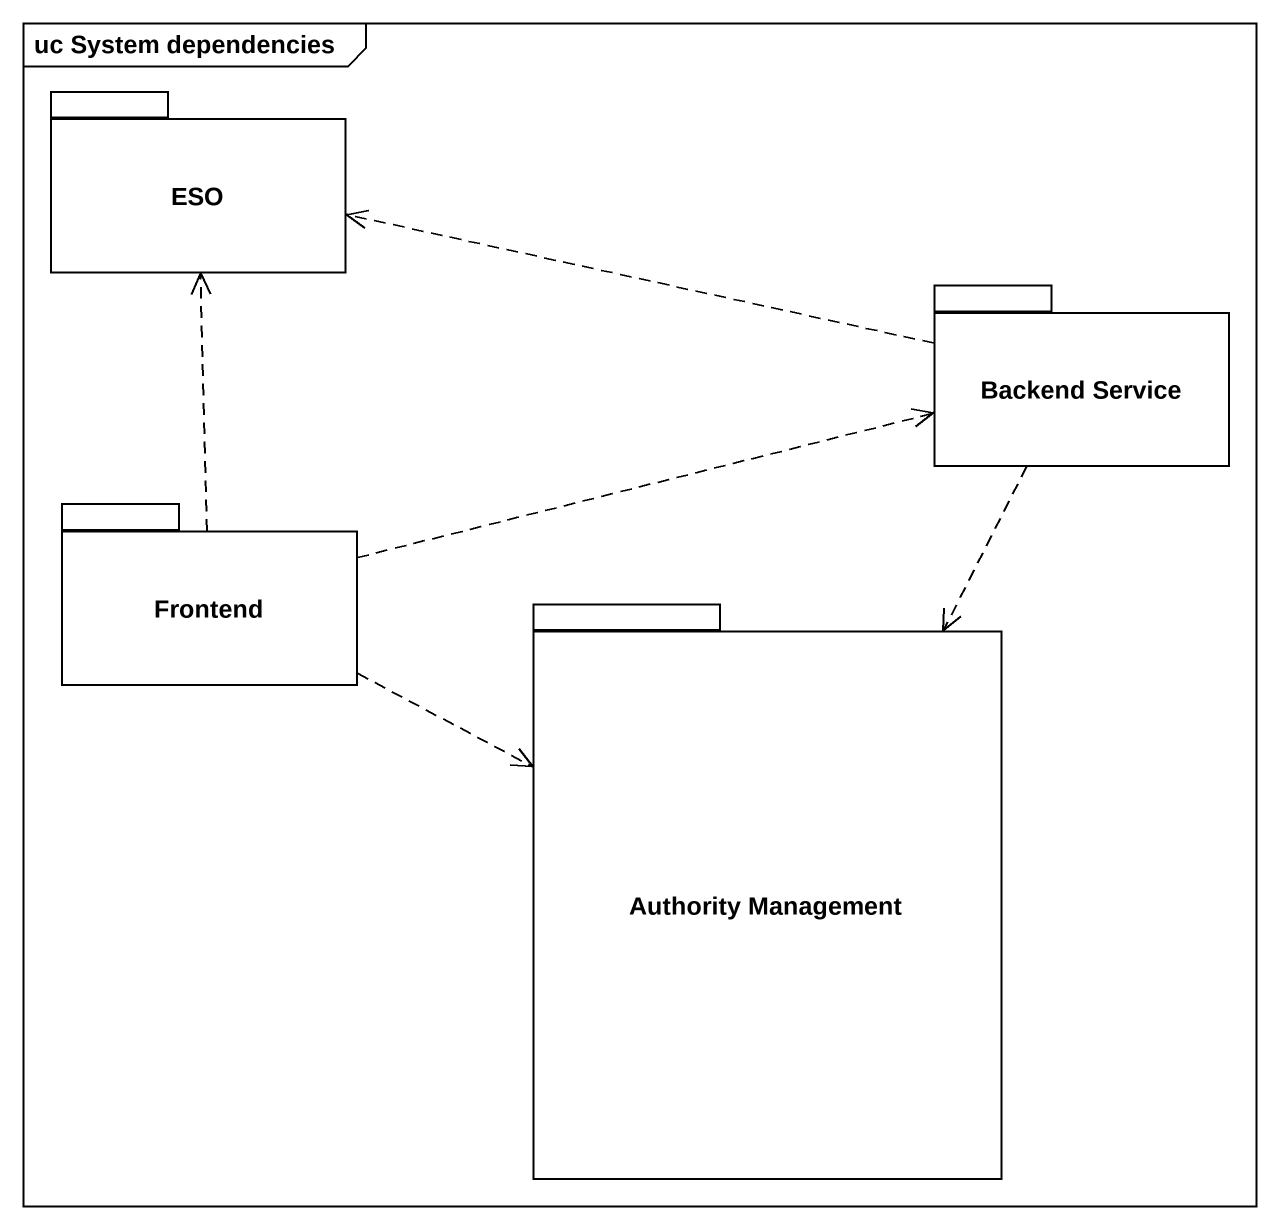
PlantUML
@startuml
mainframe uc System dependencies
package ESO {
}
package "Backend Service" as Backend_Service {
}
package Frontend {
}
package "Authority Management" as Authority_Management {
}
Backend_Service .left.> ESO
Backend_Service ..> Authority_Management
Frontend .up.> ESO
Frontend .right.> Backend_Service
Frontend .right.> Authority_Management
@enduml
